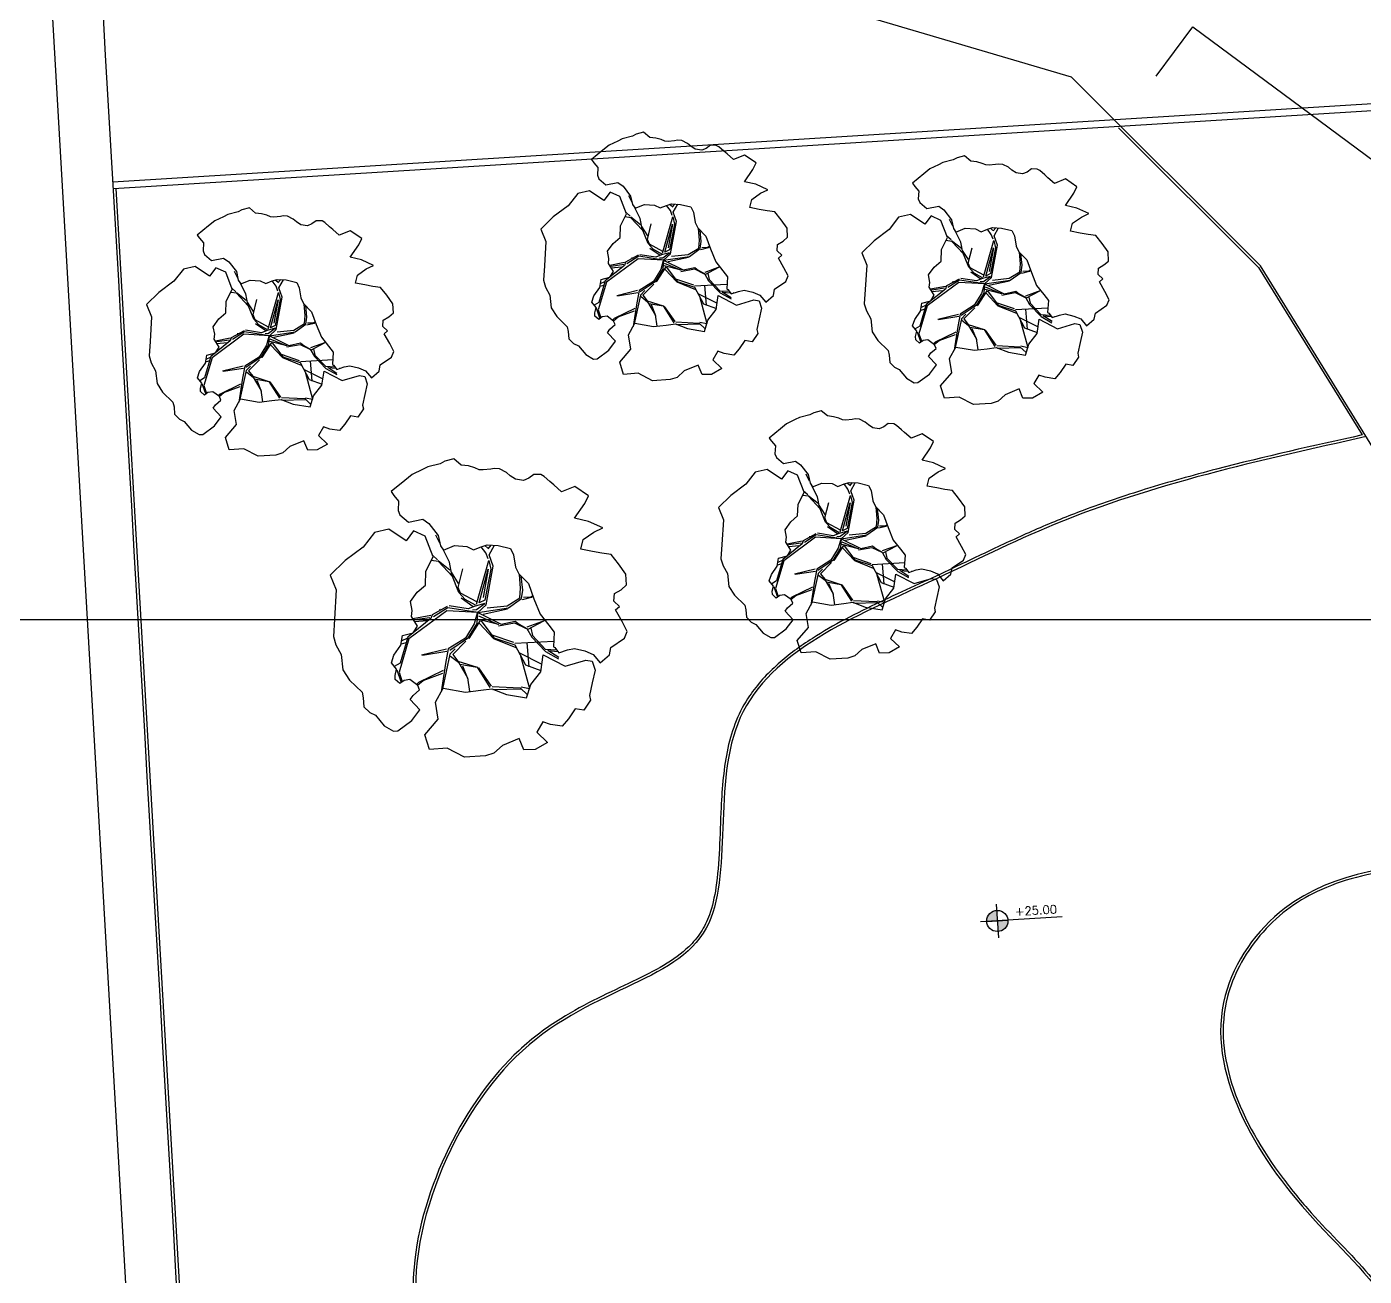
# Model space of a CAD drawing. Header units: millimetres. Extents: x 55520 to 96084, y -58491 to -49645.
# Drawn here: x 61688.3 to 61767.4, y -57601.1 to -57527.2 of the extents above; entities that cross this region are included whole.
import ezdxf
from ezdxf.enums import TextEntityAlignment as Align

# ---------------------------------------------------------------- set-up
doc = ezdxf.new("R2010")
doc.units = ezdxf.units.MM
for name, color, linetype in [('Alvenaria Corte', 30, 'Continuous'), ('Alvenaria Vista', 40, 'Continuous'), ('ARQ-COTAS', 1, 'Continuous'), ('ARQ-SÍMBOLOS', 2, 'Continuous'), ('ARQ-TEXTO2', 2, 'Continuous'), ('Cinza', 9, 'Continuous'), ('Curvas de Nível', 10, 'Continuous'), ('Limite Terreno', 20, 'Continuous'), ('Árvores Existentes', 114, 'Continuous')]:
    doc.layers.add(name, color=color, linetype=linetype)
doc.styles.add('ROMANS', font='romans.shx')

# ---------------------------------------------------------------- blocks, each defined once
blk = doc.blocks.new('ARBOL')
at = {"color": 0, "linetype": 'ByBlock'}
for p, q in [((-1.034, 4.388), (-1.216, 4.399)), ((-0.978, 4.411), (-1.203, 4.42)), ((-0.543, 3.996), (-1.034, 4.388)), ((-0.889, 4.31), (-0.907, 4.428)), ((-1.375, 4.169), (-1.336, 4.042)), ((-1.336, 4.131), (-1.358, 4.18)), ((-1.302, 3.638), (-1.336, 4.131)), ((-0.509, 4.007), (-0.889, 4.31)), ((-0.587, 4.074), (-0.58, 4.163)), ((-0.52, 4.03), (-0.529, 4.132)), ((-1.336, 4.042), (-1.347, 3.661)), ((-1.013, 3.448), (-0.912, 3.884)), ((-0.967, 3.437), (-0.9, 3.895)), ((-0.33, 3.169), (-0.543, 3.996)), ((-0.353, 3.494), (-0.509, 4.007)), ((-1.203, 3.549), (-1.65, 3.817)), ((-1.079, 3.416), (-1.604, 3.774)), ((-0.364, 3.572), (-0.3, 3.784)), ((-0.33, 3.505), (-0.263, 3.774)), ((-0.298, 3.471), (-0.236, 3.794)), ((-1.113, 3.416), (-1.269, 3.327)), ((-0.978, 3.405), (-1.203, 3.549)), ((-1.022, 3.292), (-1.079, 3.416)), ((-0.933, 3.013), (-1.013, 3.393)), ((-0.912, 3.047), (-0.978, 3.405)), ((-0.298, 3.448), (-0.353, 3.494)), ((-0.286, 3.136), (-0.341, 3.437)), ((-0.263, 3.136), (-0.298, 3.448)), ((-1.593, 3.281), (-1.837, 3.338)), ((-1.357, 3.282), (-1.614, 3.282)), ((-1.269, 3.327), (-1.593, 3.281)), ((-1.246, 3.327), (-1.48, 3.047)), ((-1.313, 3.315), (-1.48, 3.047)), ((-1.102, 3.37), (-1.246, 3.327)), ((-1.102, 3.37), (-0.967, 3.058)), ((-0.567, 2.667), (-0.33, 3.169)), ((-1.961, 2.935), (-2.139, 2.455)), ((-1.905, 2.924), (-2.117, 2.466)), ((-1.48, 3.047), (-1.906, 2.969)), ((-1.893, 2.935), (-1.502, 3.024)), ((-0.721, 2.678), (-0.944, 2.991)), ((-0.744, 2.756), (-0.933, 3.013)), ((-0.733, 2.802), (-0.912, 3.047)), ((-0.567, 2.667), (-0.286, 3.136)), ((-0.442, 2.802), (-0.263, 3.102)), ((0.207, 2.846), (0.553, 2.98)), ((0.33, 2.846), (0.565, 2.98)), ((0.553, 2.98), (0.619, 3.091)), ((0.587, 2.98), (0.695, 3.036)), ((-0.765, 2.712), (-1.112, 2.578)), ((-0.732, 2.667), (-1.101, 2.567)), ((-0.567, 2.667), (-0.921, 2.354)), ((-0.91, 2.399), (-0.687, 2.701)), ((-0.631, 2.678), (-0.91, 2.399)), ((-0.554, 2.666), (-0.744, 2.756)), ((-0.554, 2.666), (-0.733, 2.802)), ((-0.567, 2.667), (-0.698, 2.119)), ((-0.567, 2.667), (-0.497, 2.476)), ((-0.486, 2.733), (-0.509, 2.666)), ((-0.509, 2.666), (-0.465, 2.488)), ((-0.465, 2.488), (-0.442, 2.666)), ((-0.442, 2.666), (-0.442, 2.802)), ((-0.441, 2.701), (-0.218, 2.846)), ((-0.43, 2.656), (-0.262, 2.79)), ((-0.385, 2.611), (-0.129, 2.824)), ((-0.262, 2.79), (-0.106, 2.846)), ((-0.129, 2.824), (-0.017, 2.824)), ((-0.106, 2.846), (0.24, 2.846)), ((-0.017, 2.824), (0.262, 2.622)), ((0.05, 2.79), (0.285, 2.835)), ((0.24, 2.846), (0.464, 2.801)), ((0.464, 2.801), (0.72, 2.822)), ((0.848, 2.833), (1.011, 2.846)), ((-2.117, 2.466), (-2.284, 2.39)), ((-2.106, 2.444), (-2.191, 2.315)), ((-1.112, 2.578), (-1.413, 2.265)), ((-1.101, 2.567), (-1.357, 2.265)), ((-1.313, 2.265), (-1.044, 2.578)), ((-0.631, 2.589), (-0.709, 2.142)), ((-0.553, 2.477), (-0.653, 2.13)), ((-0.497, 2.476), (0.105, 2.096)), ((-0.419, 2.632), (0.229, 2.13)), ((-0.419, 2.577), (0.083, 2.197)), ((-0.408, 2.465), (-0.419, 2.577)), ((0.071, 2.153), (-0.408, 2.465)), ((0.083, 2.197), (-0.353, 2.476)), ((-1.581, 2.242), (-2.191, 2.315)), ((-1.77, 2.22), (-1.968, 2.002)), ((-1.514, 2.251), (-1.864, 1.941)), ((-1.357, 2.265), (-1.77, 2.22)), ((-1.335, 2.253), (-1.56, 1.588)), ((-0.933, 2.41), (-0.989, 2.119)), ((-0.921, 2.354), (-0.966, 2.097)), ((-1.825, 2.171), (-1.406, 2.041)), ((-1.167, 1.952), (-1.346, 1.93)), ((-1.19, 1.952), (-1.156, 1.616)), ((-0.989, 2.119), (-1.167, 1.963)), ((-1.044, 2.053), (-1.167, 1.952)), ((-1.156, 1.592), (-1.145, 1.941)), ((-0.966, 2.097), (-1.044, 2.053)), ((-0.698, 2.119), (-0.631, 1.84)), ((-0.653, 2.13), (-0.609, 1.862)), ((0.229, 2.13), (0.071, 2.153)), ((0.105, 2.096), (0.318, 2.084)), ((0.261, 2.13), (0.374, 2.13)), ((0.318, 2.084), (0.443, 1.93)), ((0.374, 2.13), (0.51, 2.162)), ((0.429, 2.063), (0.469, 1.983)), ((0.44, 2.063), (0.504, 2.095)), ((-1.681, 1.796), (-1.893, 1.628)), ((-1.871, 1.616), (-1.681, 1.751)), ((-1.681, 1.751), (-1.762, 1.589)), ((-1.636, 1.784), (-1.725, 1.6)), ((-1.346, 1.93), (-1.681, 1.796)), ((-1.324, 1.907), (-1.636, 1.784)), ((-1.19, 1.885), (-1.324, 1.907)), ((-0.653, 1.829), (-0.676, 1.661)), ((-0.62, 1.796), (-0.664, 1.673)), ((-0.631, 1.84), (-0.497, 1.762)), ((-0.609, 1.862), (-0.452, 1.784)), ((-0.497, 1.762), (-0.257, 1.692)), ((-0.452, 1.784), (-0.214, 1.71)), ((-1.795, 1.523), (-1.793, 1.527)), ((-0.676, 1.661), (-0.671, 1.632)), ((-0.664, 1.673), (-0.653, 1.631))]:
    blk.add_line(p, q, dxfattribs=at)
for p, q in [((-0.272, 3.281), (-0.266, 3.278)), ((-0.266, 3.278), (-0.257, 3.276))]:
    blk.add_line(p, q)
at = {"color": 0, "linetype": 'ByBlock', "flags": 128}
for points in [[(-2.006, 4.806), (-1.93, 4.502), (-1.803, 4.292), (-1.567, 4.384), (-1.517, 4.308), (-1.466, 4.165), (-1.382, 4.165), (-1.23, 4.258), (-1.205, 4.359), (-1.23, 4.452), (-1.129, 4.502), (-1.061, 4.477), (-0.969, 4.41), (-0.825, 4.452), (-0.715, 4.359), (-0.597, 4.174), (-0.446, 4.081), (-0.471, 3.887), (-0.386, 3.769), (-0.184, 3.803), (-0.091, 3.752), (0.069, 3.719), (0.179, 3.542), (0.246, 3.356), (0.474, 3.255), (0.668, 3.036), (1.064, 3.028), (1.233, 3.188), (1.115, 3.382), (1.427, 3.592), (1.469, 3.853), (1.301, 4.14), (1.199, 4.536), (1.056, 4.881), (0.769, 4.881), (0.288, 5.109), (0.01, 5.244), (-0.15, 5.261), (-0.344, 5.235), (-0.614, 5.311), (-0.833, 5.269), (-1.12, 5.143), (-1.222, 5.16), (-1.373, 5.21), (-1.508, 5.151), (-1.593, 5.075), (-1.829, 4.999), (-1.981, 4.881), (-2.006, 4.806)], [(-2.06, 1.565), (-2.097, 1.177), (-2.157, 1.08), (-2.327, 1.092), (-2.521, 1.226), (-2.715, 1.359), (-2.8, 1.371), (-2.922, 1.553), (-2.837, 1.686), (-2.958, 1.868), (-3.043, 2.025), (-2.934, 2.207), (-2.837, 2.316), (-2.97, 2.486), (-3.213, 2.377), (-3.249, 2.631), (-3.176, 2.825), (-2.958, 2.825), (-2.958, 3.153), (-3.031, 3.346), (-3.019, 3.504), (-2.897, 3.868), (-2.631, 4.098), (-2.533, 4.401), (-2.255, 4.377), (-2.085, 4.049), (-1.781, 3.977), (-1.599, 3.759), (-1.818, 3.407), (-1.89, 3.141), (-1.939, 2.947), (-2.133, 2.741), (-2.327, 2.425), (-2.133, 2.268), (-1.987, 2.013), (-1.721, 1.856), (-2.06, 1.565)], [(-1.677, 1.613), (-1.791, 1.581), (-1.802, 1.415), (-1.823, 1.29), (-1.937, 1.134), (-2.052, 1.02), (-2.239, 0.957), (-2.166, 0.749), (-2.052, 0.676), (-1.989, 0.385), (-1.896, 0.291), (-1.698, 0.312), (-1.458, 0.343), (-1.427, 0.25), (-1.302, 0.312), (-1.177, 0.25), (-1.156, 0.114), (-1.114, -0.01), (-0.927, -0.073), (-0.708, -0.021), (-0.5, 0.042), (-0.417, 0.187), (-0.323, 0.333), (-0.208, 0.51), (-0.063, 0.406), (-0.01, 0.177), (0, 0), (0.208, 0.198), (0.354, 0.406), (0.531, 0.135), (0.635, 0.021), (0.885, 0.187), (0.885, 0.447), (1.052, 0.531), (1.135, 0.572), (1.26, 0.635), (1.312, 0.676), (1.364, 0.791), (1.333, 0.905), (1.333, 1.009), (1.406, 1.134), (1.5, 1.196), (1.583, 1.238), (1.687, 1.332), (1.729, 1.415), (1.74, 1.477), (1.781, 1.613), (1.812, 1.675), (1.875, 1.737), (1.948, 1.831), (2.01, 1.945), (2.166, 2.029), (2.187, 2.195), (2.177, 2.289), (2.208, 2.518), (2.198, 2.622), (2.187, 2.83), (2.135, 2.996), (2.041, 3.298), (1.958, 3.277), (1.833, 3.236), (1.677, 3.308), (1.594, 3.308), (1.416, 3.215), (1.364, 2.955), (1.25, 2.882), (0.989, 2.809), (0.802, 2.84), (0.708, 2.819), (0.708, 2.601), (0.614, 2.403), (0.51, 2.31), (0.51, 2.164), (0.5, 2.05), (0.417, 1.873), (0.281, 1.685), (0.156, 1.675), (-0.063, 1.727), (-0.198, 1.717), (-0.427, 1.623), (-0.719, 1.633), (-1.021, 1.633), (-1.26, 1.561), (-1.416, 1.519), (-1.656, 1.633), (-1.677, 1.613)]]:
    blk.add_lwpolyline(points, dxfattribs=at)
blk = doc.blocks.new('Nível_Planta')
at = {"layer": 'ARQ-SÍMBOLOS', "ltscale": 0.1}
h = blk.add_hatch(color=1, dxfattribs=at)
h.dxf.hatch_style = 1
h.paths.add_polyline_path([(-0.25, 0), (0, 0), (0, 0.25, 0.414214)])
h.paths.add_polyline_path([(0.25, 0), (0, 0), (0, -0.25, 0.414214)])
at = {"layer": 'ARQ-SÍMBOLOS', "color": 1}
for p, q in [((0, 0.4), (0, -0.4)), ((1.535, 0), (-0.4, 0))]:
    blk.add_line(p, q, dxfattribs=at)
at = {"layer": 'ARQ-SÍMBOLOS', "color": 1, "ltscale": 0.1}
blk.add_line((-0.25, 0), (0.25, 0), dxfattribs=at)
at = {"layer": 'ARQ-SÍMBOLOS', "color": 1}
blk.add_circle((0, 0), 0.25, dxfattribs=at)
at = {"layer": 'ARQ-TEXTO2', "style": 'ROMANS'}
blk.add_attdef('NIVEL-ACABADO', text='', height=0.2, dxfattribs=at).set_placement((0.432, 0.034), align=Align.BOTTOM_LEFT)

msp = doc.modelspace()

# ---------------------------------------------------------------- linework, layer by layer
at = {"layer": 'Alvenaria Corte'}
for p, q in [((61693.354, -57536.338), (61870.324, -57525.359)), ((61693.377, -57536.737), (61870.748, -57525.733))]:
    msp.add_line(p, q, dxfattribs=at)
at = {"layer": 'Alvenaria Vista'}
msp.add_open_spline([(61981.359, -57626.656), (61918.769, -57644.683), (61856.179, -57662.71), (61793.589, -57680.737), (61783.414, -57682.297), (61773.24, -57683.856), (61763.065, -57685.416), (61750.557, -57683.948), (61738.048, -57682.481), (61725.54, -57681.013), (61717.185, -57673.861), (61708.83, -57666.708), (61700.476, -57659.555), (61697.186, -57602.649), (61693.897, -57545.743), (61690.608, -57488.837), (61688.889, -57469.565), (61687.17, -57450.292), (61685.452, -57431.019)], degree=3, knots=[20.322416, 20.322416, 20.322416, 20.322416, 21.305376, 21.305376, 21.305376, 22.305376, 22.305376, 22.305376, 23.305376, 23.305376, 23.305376, 24.305376, 24.305376, 24.305376, 25.305376, 25.305376, 25.305376, 25.593369, 25.593369, 25.593369, 25.593369], dxfattribs=at)
at = {"layer": 'ARQ-COTAS'}
for points in [[(61755.107, -57530.09), (61757.268, -57527.172), (61923.011, -57649.927), (61920.85, -57652.845)], [(61919.796, -57567.429), (61919.796, -57562.251), (61687.661, -57562.251), (61687.661, -57567.429)]]:
    msp.add_lwpolyline(points, dxfattribs=at)
at = {"layer": 'Cinza'}
msp.add_line((61693.526, -57536.729), (61699.269, -57636.071), dxfattribs=at)
msp.add_lwpolyline([(61752.879, -57533.145), (61761.167, -57541.403), (61767.297, -57551.321)], dxfattribs=at)
for points, knots in [([(61767.297, -57551.321), (61764.406, -57551.961), (61761.515, -57552.604), (61757.255, -57553.712), (61755.847, -57554.106), (61753.216, -57554.921), (61751.989, -57555.334), (61749.864, -57556.128), (61748.958, -57556.494), (61747.17, -57557.271), (61746.284, -57557.68), (61744.545, -57558.499), (61743.693, -57558.908), (61742.165, -57559.631), (61741.496, -57559.942), (61740.129, -57560.569), (61739.435, -57560.885), (61737.362, -57561.867), (61735.994, -57562.562), (61734.024, -57563.824), (61733.339, -57564.325), (61732.073, -57565.448), (61731.499, -57566.075), (61730.719, -57567.225), (61730.454, -57567.712), (61730.031, -57568.747), (61729.871, -57569.292), (61729.502, -57570.981), (61729.406, -57572.177), (61729.267, -57575.024), (61729.26, -57576.67), (61728.955, -57578.677), (61728.831, -57579.223), (61728.518, -57580.093), (61728.352, -57580.436), (61727.944, -57581.061), (61727.704, -57581.344), (61726.585, -57582.423), (61725.425, -57583.036), (61722.793, -57584.299), (61721.323, -57584.951), (61719.024, -57586.386), (61718.189, -57586.996), (61715.787, -57589.218), (61714.335, -57591.255), (61712.13, -57595.762), (61711.375, -57598.23), (61711.092, -57601.489), (61711.098, -57602.388), (61711.285, -57603.938), (61711.434, -57604.602), (61711.862, -57605.859), (61712.138, -57606.454), (61713.113, -57608.142), (61713.961, -57609.138), (61717.176, -57612.125), (61720.013, -57613.566), (61722.812, -57614.841), (61723.442, -57615.11), (61723.923, -57615.324)], [0.207939, 0.207939, 0.207939, 0.207939, 8.953798, 8.953798, 13.331054, 13.331054, 17.250105, 17.250105, 20.234358, 20.234358, 23.218612, 23.218612, 26.038909, 26.038909, 28.158794, 28.158794, 30.278678, 30.278678, 34.518446, 34.518446, 37.014029, 37.014029, 39.634501, 39.634501, 41.370569, 41.370569, 43.106636, 43.106636, 46.578771, 46.578771, 51.406892, 51.406892, 53.388269, 53.388269, 54.89958, 54.89958, 56.410891, 56.410891, 61.117895, 61.117895, 65.824898, 65.824898, 68.530227, 68.530227, 73.940885, 73.940885, 79.351543, 79.351543, 81.474532, 81.474532, 83.183109, 83.183109, 84.891687, 84.891687, 88.308843, 88.308843, 96.50135, 96.50135, 99.351356, 99.351356, 99.351356, 99.351356]), ([(61767.536, -57551.421), (61761.194, -57552.826), (61752.152, -57554.828), (61740.27, -57560.845), (61727.384, -57566.079), (61731.566, -57583.573), (61716.401, -57584.255), (61706.596, -57608.371), (61721.347, -57613.997), (61724.101, -57615.24)], [0, 0, 0, 0, 19.185076, 27.35421, 41.097025, 54.404103, 68.870806, 82.448555, 99.587727, 99.587727, 99.587727, 99.587727]), ([(61773.395, -57576.421), (61769.497, -57576.764), (61763.37, -57577.302), (61756.692, -57586.799), (61762.539, -57596.567), (61771.876, -57604.532), (61768.945, -57617.658), (61768.611, -57628.173), (61767.01, -57638.102), (61771.196, -57640.674), (61772.855, -57641.51)], [0, 0, 0, 0, 11.083991, 17.426146, 31.802342, 39.514525, 54.071181, 65.075007, 74.264099, 79.435321, 79.435321, 79.435321, 79.435321]), ([(61773.36, -57576.575), (61772.932, -57576.613), (61772.504, -57576.65), (61771.192, -57576.774), (61770.314, -57576.869), (61767.739, -57577.253), (61766.1, -57577.642), (61763.992, -57578.641), (61763.384, -57579.003), (61761.679, -57580.306), (61760.694, -57581.473), (61759.721, -57583.338), (61759.483, -57583.943), (61758.86, -57586.333), (61759.055, -57588.187), (61760.306, -57591.847), (61761.362, -57593.65), (61763.136, -57596.02), (61763.698, -57596.7), (61765.43, -57598.641), (61766.658, -57599.791), (61768.141, -57601.537), (61768.552, -57602.076), (61769.196, -57603.115), (61769.444, -57603.608), (61769.846, -57604.641), (61770.002, -57605.179), (61770.354, -57606.847), (61770.438, -57608.027), (61770.409, -57611.039), (61770.184, -57612.912), (61769.757, -57615.983), (61769.573, -57617.197), (61768.979, -57621.907), (61768.859, -57625.07), (61768.391, -57629.588), (61768.27, -57630.541), (61768.075, -57632.445), (61768.003, -57633.395), (61768.015, -57635.009), (61768.068, -57635.689), (61768.314, -57636.933), (61768.5, -57637.499), (61769.057, -57638.547), (61769.445, -57639.02), (61770.389, -57639.881), (61770.942, -57640.267), (61771.982, -57640.888), (61772.446, -57641.136), (61772.923, -57641.376)], [0.045134, 0.045134, 0.045134, 0.045134, 1.264257, 1.264257, 3.792772, 3.792772, 8.8498, 8.8498, 11.053605, 11.053605, 15.461214, 15.461214, 17.458397, 17.458397, 23.257917, 23.257917, 29.057437, 29.057437, 31.512365, 31.512365, 36.42222, 36.42222, 38.540833, 38.540833, 40.28934, 40.28934, 42.037847, 42.037847, 45.534861, 45.534861, 50.691379, 50.691379, 54.119792, 54.119792, 64.500717, 64.500717, 67.149564, 67.149564, 69.798411, 69.798411, 71.85844, 71.85844, 73.825345, 73.825345, 75.883751, 75.883751, 77.942156, 77.942156, 79.435321, 79.435321, 79.435321, 79.435321])]:
    msp.add_open_spline(points, degree=3, knots=knots, dxfattribs=at)
at = {"layer": 'Curvas de Nível'}
msp.add_lwpolyline([(61772.67, -57579.651), (61775.951, -57565.036), (61761.285, -57541.309), (61750.082, -57530.146), (61724.521, -57522.585), (61705.483, -57516.313), (61688.474, -57503.85)], dxfattribs=at)
at = {"layer": 'Limite Terreno'}
msp.add_lwpolyline([(61981.549, -57629.724), (61794.234, -57683.673), (61763.118, -57688.443), (61724.283, -57683.886), (61697.554, -57661.003), (61687.616, -57489.057), (61682.456, -57431.205)], dxfattribs=at)

# ---------------------------------------------------------------- block references
at = {"layer": 'ARQ-SÍMBOLOS', "xscale": 2.5, "yscale": 2.5, "zscale": 2.5, "rotation": 3.550099373272442}
msp.add_blockref('Nível_Planta', (61745.699, -57580.079), dxfattribs=at).add_auto_attribs({'NIVEL-ACABADO': '+25.00'})
at = {"layer": 'Árvores Existentes', "rotation": 112.0156018493112}
for p, xscale, yscale, zscale in [((61732.122, -57536.812), 2.73177010559282, 2.73177010559282, 2.73177010559282), ((61751.116, -57538.216), 2.73177010559282, 2.73177010559282, 2.73177010559282), ((61708.783, -57541.284), 2.73177010559282, 2.73177010559282, 2.73177010559282), ((61742.632, -57553.296), 2.73177010559282, 2.73177010559282, 2.73177010559282), ((61722.35, -57556.824), 3.278124126711383, 3.278124126711383, 3.278124126711383)]:
    msp.add_blockref('ARBOL', p, dxfattribs=dict(at, xscale=xscale, yscale=yscale, zscale=zscale))

doc.saveas('drawing.dxf')
